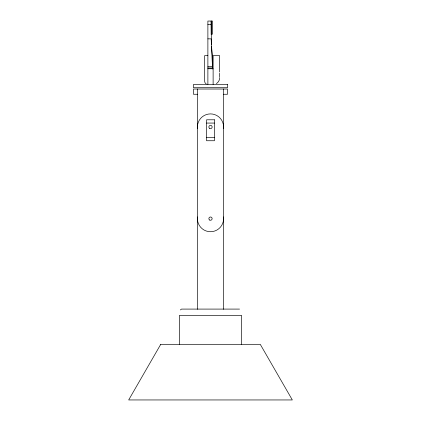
<?xml version="1.0" encoding="UTF-8"?>
<svg xmlns="http://www.w3.org/2000/svg" width="421" height="421" viewBox="0 0 421 421"><rect width="100%" height="100%" fill="white"/><g stroke="black" fill="none" stroke-linecap="round" stroke-linejoin="round"><path stroke-width="0.63" d="M219.646 76.743L219.667 73.291M180.393 309.945L181.462 309.088L239.538 309.088M216.394 83.569C218.483 82.327 219.746 79.958 219.667 77.532M207.885 24.323L211.158 24.323M211.158 34.143L212.463 34.143L212.463 21.05L207.885 21.05L207.885 84.447M207.885 38.853L211.158 38.853L212.463 66.439L207.885 66.439M207.885 55.646L204.611 55.646L204.611 81.174L205.048 82.811L206.248 84.005M207.885 67.997L212.463 67.997M207.885 68.734L213.121 68.734M197.407 94.262L193.481 94.262L193.481 89.026L227.519 89.026L227.519 94.262L223.593 94.262M206.574 123.064L214.426 123.064M206.574 137.467L214.426 137.467M211.384 44.705L211.158 21.05M211.553 46.642L212.463 56.956M241.68 344.31L241.68 315.508L179.32 315.508L179.32 344.31M223.593 89.026L223.593 309.314M219.667 72.033L219.667 55.646L213.121 55.646L213.121 84.447M212.463 56.046L212.463 69.039M211.2 21.05L211.2 34.143M197.407 89.026L197.407 309.314M197.523 128.7A13.093 13.093 0 0 1 210.5 113.902A13.093 13.093 0 0 1 223.477 128.7M223.477 216.926A13.093 13.093 0 0 1 210.5 231.724A13.093 13.093 0 0 1 197.523 216.926M160.754 344.31L128.679 399.95L292.321 399.95L260.246 344.31L160.754 344.31M227.519 84.447L193.481 84.447L193.481 87.715L227.519 87.715L227.519 84.447M214.426 119.79L206.574 119.79L206.574 140.74L214.426 140.74L214.426 119.79M209.684 128.41A1.637 1.637 0 0 0 212.137 126.995A1.637 1.637 0 0 0 209.684 125.574A1.637 1.637 0 0 0 209.684 128.41M209.684 220.051A1.637 1.637 0 0 0 212.137 218.631A1.637 1.637 0 0 0 209.684 217.215A1.637 1.637 0 0 0 209.684 220.051"/></g></svg>
